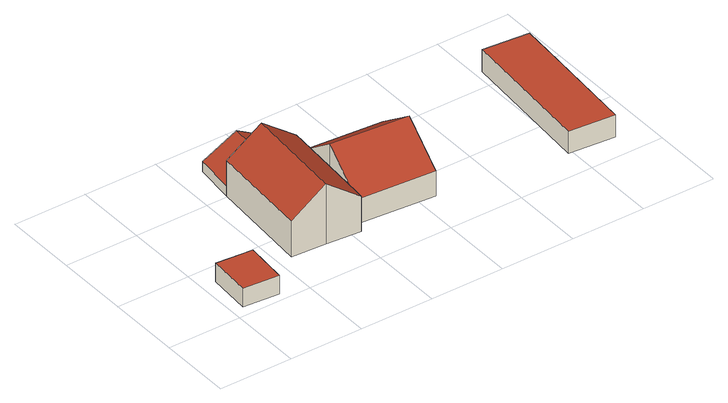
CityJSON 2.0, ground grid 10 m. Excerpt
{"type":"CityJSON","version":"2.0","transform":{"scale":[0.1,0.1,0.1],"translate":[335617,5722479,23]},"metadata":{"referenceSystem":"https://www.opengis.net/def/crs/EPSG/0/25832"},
"CityObjects":{
"building1":{"type":"Building","attributes":{"Geometrietyp2DReferenz":"3000","Gemeindeschluessel":"05170048","function":"51009_1610","roofType":"1000","measuredHeight":2.58},"geometry":[{"type":"Solid","lod":"2","boundaries":[[[[0,1,2,3]],[[4,5,1,0]],[[6,7,5,4]],[[3,2,7,6]],[[4,0,3,6]],[[1,5,7,2]]]],"semantics":{"surfaces":[{"type":"WallSurface"},{"type":"RoofSurface"},{"type":"GroundSurface"}],"values":[[0,0,0,0,1,2]]}}]},
"building2":{"type":"Building","attributes":{"Geometrietyp2DReferenz":"3000","Gemeindeschluessel":"05170048","function":"31001_1010","roofType":"3100","measuredHeight":8.43},"address":[{"country":"Germany","locality":"Wesel","thoroughfareNumber":"225","thoroughfareName":"Emmelsumer Straße"}],"geometry":[{"type":"Solid","lod":"2","boundaries":[[[[8,9,10,11]],[[12,13,9,8]],[[14,15,13,12]],[[16,17,15,14]],[[18,19,17,16]],[[20,21,19,18]],[[22,23,21,20]],[[24,25,23,22]],[[11,10,25,24]],[[24,22,20,18,16,14,11]],[[12,8,11,14]],[[9,13,15,17,19,21,23,25,10]]]],"semantics":{"surfaces":[{"type":"WallSurface"},{"type":"RoofSurface"},{"type":"GroundSurface"}],"values":[[0,0,0,0,0,0,0,0,0,1,1,2]]}}]},
"building3":{"type":"Building","attributes":{"Geometrietyp2DReferenz":"3000","Gemeindeschluessel":"05170048","function":"51009_1610","roofType":"3100","measuredHeight":3.99},"geometry":[{"type":"Solid","lod":"2","boundaries":[[[[26,17,27,28]],[[29,13,17,26]],[[30,31,13,29]],[[28,27,31,30]],[[26,32,29]],[[30,33,28]],[[28,33,32,26]],[[29,32,33,30]],[[17,13,31,27]]]],"semantics":{"surfaces":[{"type":"WallSurface"},{"type":"RoofSurface"},{"type":"GroundSurface"}],"values":[[0,0,0,0,0,0,1,1,2]]}}]},
"building4":{"type":"Building","attributes":{"Geometrietyp2DReferenz":"3000","Gemeindeschluessel":"05170048","function":"31001_1010","roofType":"3100","measuredHeight":7.8},"address":[{"country":"Germany","locality":"Wesel","thoroughfareNumber":"225a","thoroughfareName":"Emmelsumer Straße"}],"geometry":[{"type":"Solid","lod":"2","boundaries":[[[[34,35,36,37]],[[38,39,35,34]],[[40,41,39,38]],[[42,43,41,40]],[[44,45,43,42]],[[46,47,45,44]],[[48,49,47,46]],[[50,51,49,48]],[[37,36,51,50]],[[40,38,34,37,50,48,42]],[[46,44,42,48]],[[35,39,41,43,45,47,49,51,36]]]],"semantics":{"surfaces":[{"type":"WallSurface"},{"type":"RoofSurface"},{"type":"GroundSurface"}],"values":[[0,0,0,0,0,0,0,0,0,1,1,2]]}}]},
"building5":{"type":"Building","attributes":{"Geometrietyp2DReferenz":"3000","Gemeindeschluessel":"05170048","function":"31001_2724","roofType":"1000","measuredHeight":3.08},"address":[{"country":"Germany","locality":"Wesel","thoroughfareNumber":"225","thoroughfareName":"Emmelsumer Straße"}],"geometry":[{"type":"Solid","lod":"2","boundaries":[[[[52,53,54,55]],[[56,57,53,52]],[[58,59,57,56]],[[60,61,59,58]],[[55,54,61,60]],[[58,56,52,55,60]],[[53,57,59,61,54]]]],"semantics":{"surfaces":[{"type":"WallSurface"},{"type":"RoofSurface"},{"type":"GroundSurface"}],"values":[[0,0,0,0,0,1,2]]}}]}
},
"vertices":[
[59,3,36],[59,3,10],[64,62,10],[64,62,36],[10,7,36],[10,7,10],[14,66,36],[14,66,10],
[116,58,56],[116,58,6],[163,55,6],[163,55,91],[127,199,56],[127,199,6],[174,196,91],[174,196,6],[221,192,56],[221,192,6],[220,177,56],[220,177,6],[211,62,56],[211,62,6],[210,53,56],[210,53,6],[210,51,56],[210,51,6],
[221,192,20],[226,248,6],[226,248,20],[127,199,20],[133,254,20],[133,254,6],[174,196,46],[179,251,46],
[212,53,37],[212,53,9],[213,62,9],[213,62,44],[210,53,37],[210,53,9],[211,62,44],[211,62,9],[216,120,87],[216,120,9],[220,177,44],[220,177,9],[327,169,44],[327,169,9],[322,111,87],[322,111,9],[318,54,44],[318,54,9],
[570,180,34],[570,180,3],[573,221,3],[573,221,34],[558,33,34],[558,33,3],[495,38,34],[495,38,3],[510,227,34],[510,227,3]
]}
